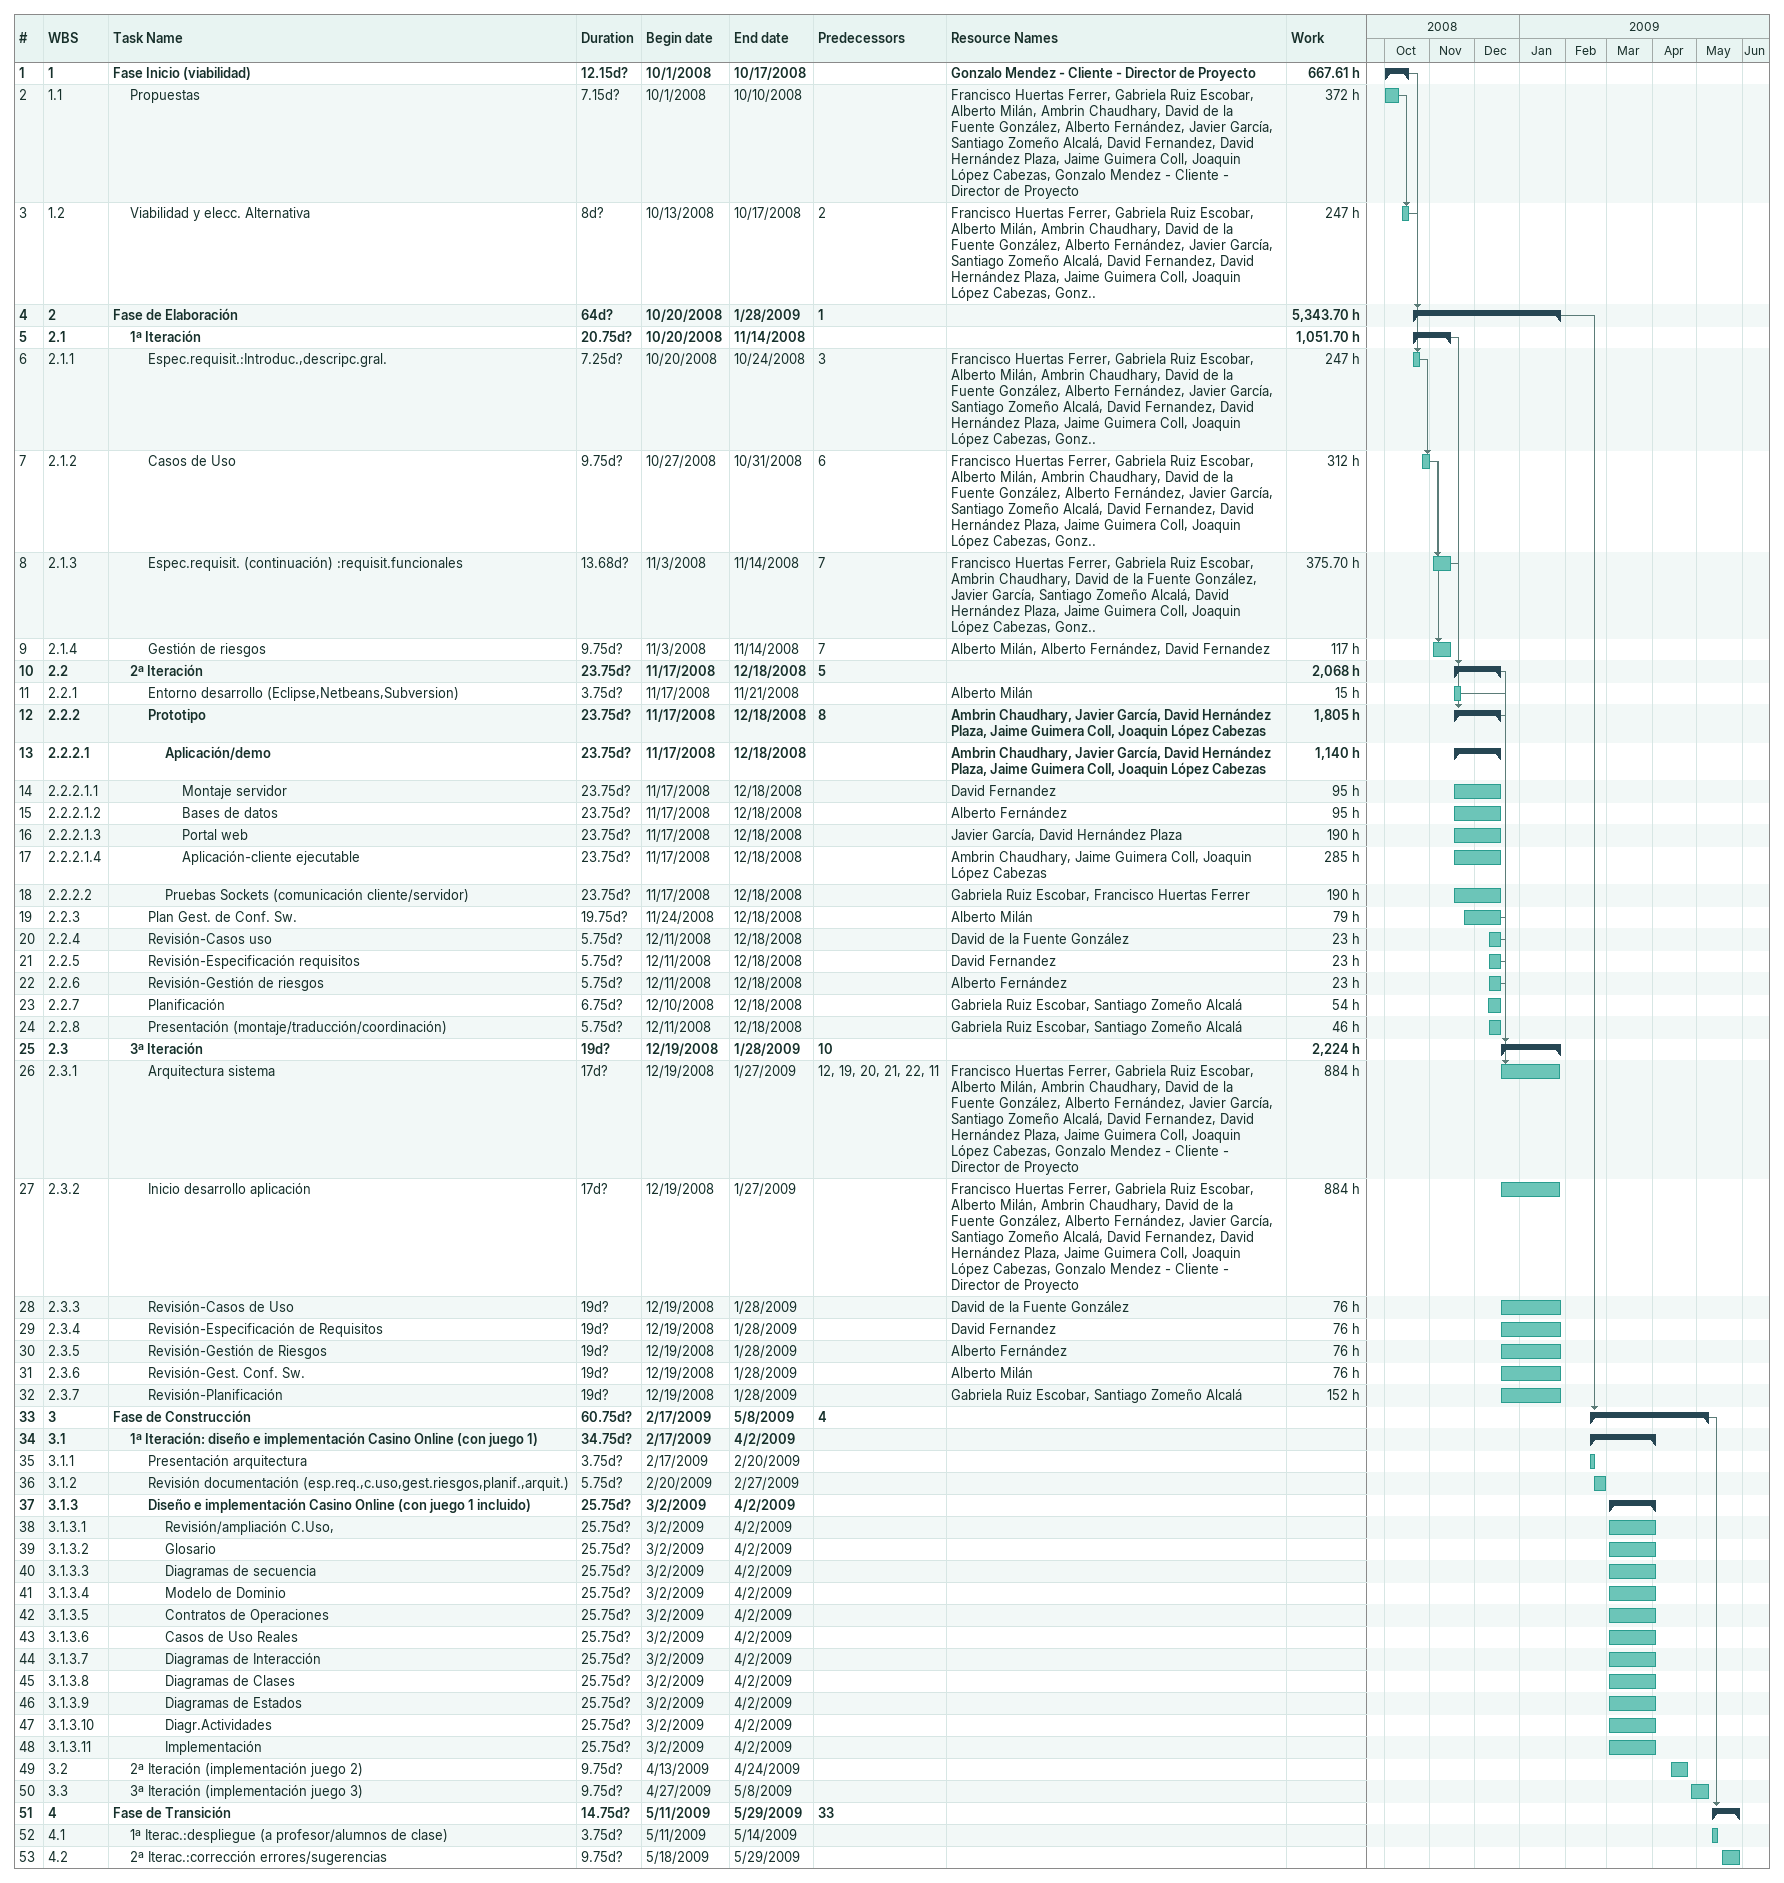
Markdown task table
| ID | WBS | Task | Duration | Start | Finish | Predecessors | Resources | Work (h) |
|---|---|---|---|---|---|---|---|---|
| 1 | 1 | **Fase Inicio (viabilidad)** | 12.15d? | 2008-10-01 | 2008-10-17 |  | Gonzalo Mendez - Cliente - Director de Proyecto | 667.61 |
| 2 | 1.1 | Propuestas | 7.15d? | 2008-10-01 | 2008-10-10 |  | Francisco Huertas Ferrer, Gabriela Ruiz Escobar, Alberto Milán, Ambrin Chaudhary, David de la Fuente González, Alberto Fernández, Javier García, Santiago Zomeño Alcalá, David Fernandez, David Hernández Plaza, Jaime Guimera Coll, Joaquin López Cabezas, Gonzalo Mendez - Cliente - Director de Proyecto | 372 |
| 3 | 1.2 | Viabilidad y elecc. Alternativa | 8d? | 2008-10-13 | 2008-10-17 | 2 | Francisco Huertas Ferrer, Gabriela Ruiz Escobar, Alberto Milán, Ambrin Chaudhary, David de la Fuente González, Alberto Fernández, Javier García, Santiago Zomeño Alcalá, David Fernandez, David Hernández Plaza, Jaime Guimera Coll, Joaquin López Cabezas, Gonz.. | 247 |
| 4 | 2 | **Fase de Elaboración** | 64d? | 2008-10-20 | 2009-01-28 | 1 |  | 5343.70 |
| 5 | 2.1 | **1ª Iteración** | 20.75d? | 2008-10-20 | 2008-11-14 |  |  | 1051.70 |
| 6 | 2.1.1 | Espec.requisit.:Introduc.,descripc.gral. | 7.25d? | 2008-10-20 | 2008-10-24 | 3 | Francisco Huertas Ferrer, Gabriela Ruiz Escobar, Alberto Milán, Ambrin Chaudhary, David de la Fuente González, Alberto Fernández, Javier García, Santiago Zomeño Alcalá, David Fernandez, David Hernández Plaza, Jaime Guimera Coll, Joaquin López Cabezas, Gonz.. | 247 |
| 7 | 2.1.2 | Casos de Uso | 9.75d? | 2008-10-27 | 2008-10-31 | 6 | Francisco Huertas Ferrer, Gabriela Ruiz Escobar, Alberto Milán, Ambrin Chaudhary, David de la Fuente González, Alberto Fernández, Javier García, Santiago Zomeño Alcalá, David Fernandez, David Hernández Plaza, Jaime Guimera Coll, Joaquin López Cabezas, Gonz.. | 312 |
| 8 | 2.1.3 | Espec.requisit. (continuación) :requisit.funcionales | 13.68d? | 2008-11-03 | 2008-11-14 | 7 | Francisco Huertas Ferrer, Gabriela Ruiz Escobar, Ambrin Chaudhary, David de la Fuente González, Javier García, Santiago Zomeño Alcalá, David Hernández Plaza, Jaime Guimera Coll, Joaquin López Cabezas, Gonz.. | 375.70 |
| 9 | 2.1.4 | Gestión de riesgos | 9.75d? | 2008-11-03 | 2008-11-14 | 7 | Alberto Milán, Alberto Fernández, David Fernandez | 117 |
| 10 | 2.2 | **2ª Iteración** | 23.75d? | 2008-11-17 | 2008-12-18 | 5 |  | 2068 |
| 11 | 2.2.1 | Entorno desarrollo (Eclipse,Netbeans,Subversion) | 3.75d? | 2008-11-17 | 2008-11-21 |  | Alberto Milán | 15 |
| 12 | 2.2.2 | **Prototipo** | 23.75d? | 2008-11-17 | 2008-12-18 | 8 | Ambrin Chaudhary, Javier García, David Hernández Plaza, Jaime Guimera Coll, Joaquin López Cabezas | 1805 |
| 13 | 2.2.2.1 | **Aplicación/demo** | 23.75d? | 2008-11-17 | 2008-12-18 |  | Ambrin Chaudhary, Javier García, David Hernández Plaza, Jaime Guimera Coll, Joaquin López Cabezas | 1140 |
| 14 | 2.2.2.1.1 | Montaje servidor | 23.75d? | 2008-11-17 | 2008-12-18 |  | David Fernandez | 95 |
| 15 | 2.2.2.1.2 | Bases de datos | 23.75d? | 2008-11-17 | 2008-12-18 |  | Alberto Fernández | 95 |
| 16 | 2.2.2.1.3 | Portal web | 23.75d? | 2008-11-17 | 2008-12-18 |  | Javier García, David Hernández Plaza | 190 |
| 17 | 2.2.2.1.4 | Aplicación-cliente ejecutable | 23.75d? | 2008-11-17 | 2008-12-18 |  | Ambrin Chaudhary, Jaime Guimera Coll, Joaquin López Cabezas | 285 |
| 18 | 2.2.2.2 | Pruebas Sockets (comunicación cliente/servidor) | 23.75d? | 2008-11-17 | 2008-12-18 |  | Gabriela Ruiz Escobar, Francisco Huertas Ferrer | 190 |
| 19 | 2.2.3 | Plan Gest. de Conf. Sw. | 19.75d? | 2008-11-24 | 2008-12-18 |  | Alberto Milán | 79 |
| 20 | 2.2.4 | Revisión-Casos uso | 5.75d? | 2008-12-11 | 2008-12-18 |  | David de la Fuente González | 23 |
| 21 | 2.2.5 | Revisión-Especificación requisitos | 5.75d? | 2008-12-11 | 2008-12-18 |  | David Fernandez | 23 |
| 22 | 2.2.6 | Revisión-Gestión de riesgos | 5.75d? | 2008-12-11 | 2008-12-18 |  | Alberto Fernández | 23 |
| 23 | 2.2.7 | Planificación | 6.75d? | 2008-12-10 | 2008-12-18 |  | Gabriela Ruiz Escobar, Santiago Zomeño Alcalá | 54 |
| 24 | 2.2.8 | Presentación (montaje/traducción/coordinación) | 5.75d? | 2008-12-11 | 2008-12-18 |  | Gabriela Ruiz Escobar, Santiago Zomeño Alcalá | 46 |
| 25 | 2.3 | **3ª Iteración** | 19d? | 2008-12-19 | 2009-01-28 | 10 |  | 2224 |
| 26 | 2.3.1 | Arquitectura sistema | 17d? | 2008-12-19 | 2009-01-27 | 12, 19, 20, 21, 22, 11 | Francisco Huertas Ferrer, Gabriela Ruiz Escobar, Alberto Milán, Ambrin Chaudhary, David de la Fuente González, Alberto Fernández, Javier García, Santiago Zomeño Alcalá, David Fernandez, David Hernández Plaza, Jaime Guimera Coll, Joaquin López Cabezas, Gonzalo Mendez - Cliente - Director de Proyecto | 884 |
| 27 | 2.3.2 | Inicio desarrollo aplicación | 17d? | 2008-12-19 | 2009-01-27 |  | Francisco Huertas Ferrer, Gabriela Ruiz Escobar, Alberto Milán, Ambrin Chaudhary, David de la Fuente González, Alberto Fernández, Javier García, Santiago Zomeño Alcalá, David Fernandez, David Hernández Plaza, Jaime Guimera Coll, Joaquin López Cabezas, Gonzalo Mendez - Cliente - Director de Proyecto | 884 |
| 28 | 2.3.3 | Revisión-Casos de Uso | 19d? | 2008-12-19 | 2009-01-28 |  | David de la Fuente González | 76 |
| 29 | 2.3.4 | Revisión-Especificación de Requisitos | 19d? | 2008-12-19 | 2009-01-28 |  | David Fernandez | 76 |
| 30 | 2.3.5 | Revisión-Gestión de Riesgos | 19d? | 2008-12-19 | 2009-01-28 |  | Alberto Fernández | 76 |
| 31 | 2.3.6 | Revisión-Gest. Conf. Sw. | 19d? | 2008-12-19 | 2009-01-28 |  | Alberto Milán | 76 |
| 32 | 2.3.7 | Revisión-Planificación | 19d? | 2008-12-19 | 2009-01-28 |  | Gabriela Ruiz Escobar, Santiago Zomeño Alcalá | 152 |
| 33 | 3 | **Fase de Construcción** | 60.75d? | 2009-02-17 | 2009-05-08 | 4 |  |  |
| 34 | 3.1 | **1ª Iteración: diseño e implementación Casino Online (con juego 1)** | 34.75d? | 2009-02-17 | 2009-04-02 |  |  |  |
| 35 | 3.1.1 | Presentación arquitectura | 3.75d? | 2009-02-17 | 2009-02-20 |  |  |  |
| 36 | 3.1.2 | Revisión documentación (esp.req.,c.uso,gest.riesgos,planif.,arquit.) | 5.75d? | 2009-02-20 | 2009-02-27 |  |  |  |
| 37 | 3.1.3 | **Diseño e implementación Casino Online (con juego 1 incluido)** | 25.75d? | 2009-03-02 | 2009-04-02 |  |  |  |
| 38 | 3.1.3.1 | Revisión/ampliación C.Uso, | 25.75d? | 2009-03-02 | 2009-04-02 |  |  |  |
| 39 | 3.1.3.2 | Glosario | 25.75d? | 2009-03-02 | 2009-04-02 |  |  |  |
| 40 | 3.1.3.3 | Diagramas de secuencia | 25.75d? | 2009-03-02 | 2009-04-02 |  |  |  |
| 41 | 3.1.3.4 | Modelo de Dominio | 25.75d? | 2009-03-02 | 2009-04-02 |  |  |  |
| 42 | 3.1.3.5 | Contratos de Operaciones | 25.75d? | 2009-03-02 | 2009-04-02 |  |  |  |
| 43 | 3.1.3.6 | Casos de Uso Reales | 25.75d? | 2009-03-02 | 2009-04-02 |  |  |  |
| 44 | 3.1.3.7 | Diagramas de Interacción | 25.75d? | 2009-03-02 | 2009-04-02 |  |  |  |
| 45 | 3.1.3.8 | Diagramas de Clases | 25.75d? | 2009-03-02 | 2009-04-02 |  |  |  |
| 46 | 3.1.3.9 | Diagramas de Estados | 25.75d? | 2009-03-02 | 2009-04-02 |  |  |  |
| 47 | 3.1.3.10 | Diagr.Actividades | 25.75d? | 2009-03-02 | 2009-04-02 |  |  |  |
| 48 | 3.1.3.11 | Implementación | 25.75d? | 2009-03-02 | 2009-04-02 |  |  |  |
| 49 | 3.2 | 2ª Iteración (implementación juego 2) | 9.75d? | 2009-04-13 | 2009-04-24 |  |  |  |
| 50 | 3.3 | 3ª Iteración (implementación juego 3) | 9.75d? | 2009-04-27 | 2009-05-08 |  |  |  |
| 51 | 4 | **Fase de Transición** | 14.75d? | 2009-05-11 | 2009-05-29 | 33 |  |  |
| 52 | 4.1 | 1ª Iterac.:despliegue (a profesor/alumnos de clase) | 3.75d? | 2009-05-11 | 2009-05-14 |  |  |  |
| 53 | 4.2 | 2ª Iterac.:corrección errores/sugerencias | 9.75d? | 2009-05-18 | 2009-05-29 |  |  |  |
